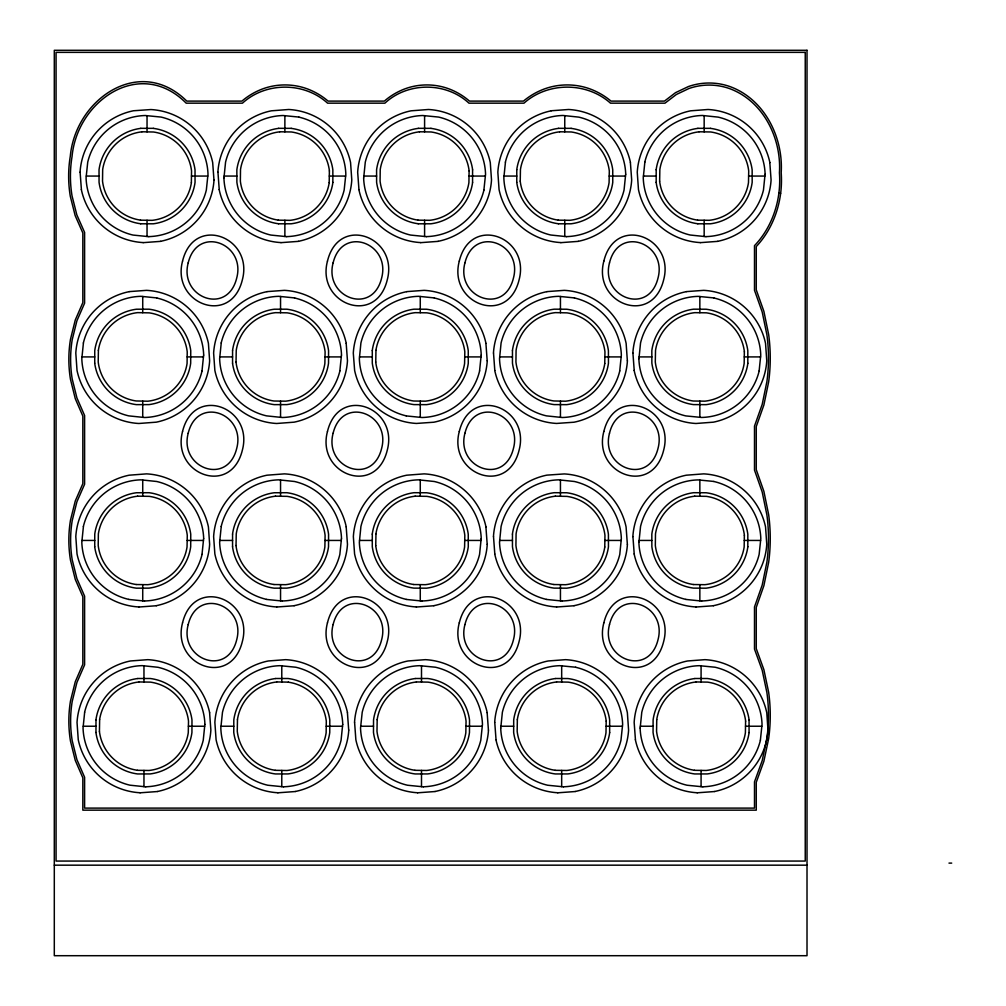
<?xml version="1.0" encoding="UTF-8"?>
<svg xmlns="http://www.w3.org/2000/svg" width="1006" height="1006" viewBox="0 0 1006 1006"><rect width="100%" height="100%" fill="white"/><g stroke="black" fill="none" stroke-linecap="round" stroke-linejoin="round"><path stroke-width="1.5" d="M94.74 546.686L94.753 534.111A48.263 48.263 0 0 1 136.451 492.751L149.077 492.714A48.263 48.263 0 0 1 190.75 534.199L190.687 546.774A48.263 48.263 0 0 1 148.989 588.133L136.363 588.17A48.263 48.263 0 0 1 94.69 546.686M94.74 363.153L94.753 350.591A48.263 48.263 0 0 1 136.451 309.219L149.077 309.194A48.263 48.263 0 0 1 190.75 350.666L190.687 363.241A48.263 48.263 0 0 1 148.989 404.613L136.363 404.638A48.263 48.263 0 0 1 94.69 363.166M95.972 732.469L95.985 719.906M232.562 363.153L232.575 350.591M232.562 546.686L232.575 534.111M332.848 182.388L332.848 169.825A48.263 48.263 0 0 0 291.224 128.378M372.295 350.591L372.283 363.153A48.263 48.263 0 0 0 413.919 404.601L426.544 404.651A48.263 48.263 0 0 0 468.28 363.254L468.255 350.679A48.263 48.263 0 0 0 426.619 309.232L413.994 309.182A48.263 48.263 0 0 0 372.258 350.578M372.295 534.111L372.283 546.686A48.263 48.263 0 0 0 413.919 588.12L426.544 588.183A48.263 48.263 0 0 0 468.28 546.774L468.255 534.199A48.263 48.263 0 0 0 426.619 492.764L413.994 492.701A48.263 48.263 0 0 0 372.258 534.111M472.569 182.388L472.581 169.825M516.77 182.312L516.782 169.737M609.649 732.557L609.661 719.994A48.263 48.263 0 0 0 568.025 678.547L555.4 678.497M656.176 182.312L656.189 169.737M747.81 546.774L747.823 534.199A48.263 48.263 0 0 0 706.199 492.764L693.574 492.701A48.263 48.263 0 0 0 651.825 534.111L651.863 546.686A48.263 48.263 0 0 0 693.486 588.12L706.111 588.183A48.263 48.263 0 0 0 747.86 546.774M747.81 363.241L747.823 350.679A48.263 48.263 0 0 0 706.199 309.232L693.574 309.182A48.263 48.263 0 0 0 651.825 350.578L651.863 363.153A48.263 48.263 0 0 0 693.486 404.601L706.111 404.651A48.263 48.263 0 0 0 747.86 363.254M749.055 732.557L749.055 719.994M99.443 731.324L99.632 719.68M191.366 182.614L191.555 170.982A44.679 44.679 0 0 0 153.616 132.012L141.921 131.773M236.033 362.009L236.234 350.365A44.704 44.704 0 0 1 275.443 312.665L287.125 312.828A44.679 44.679 0 0 1 325.101 351.823L324.875 363.468A44.704 44.704 0 0 1 285.654 401.168L273.972 401.017A44.679 44.679 0 0 1 235.995 362.009M236.033 545.529L236.234 533.897A44.704 44.704 0 0 1 275.443 496.197M237.466 719.68L237.265 731.324A44.679 44.679 0 0 0 275.204 770.282M329.188 182.614L329.39 170.982M375.754 362.009L375.955 350.365M375.754 545.529L375.955 533.897M377.187 719.68L376.986 731.324A44.679 44.679 0 0 0 414.925 770.282M469.11 170.982L468.909 182.614A44.704 44.704 0 0 1 429.7 220.314L418.006 220.163M520.24 181.155L520.442 169.524A44.704 44.704 0 0 1 559.65 131.824M517.348 719.68L517.159 731.324A44.679 44.679 0 0 0 555.098 770.282M604.757 363.468L604.958 351.823A44.679 44.679 0 0 0 567.019 312.866L555.325 312.627A44.704 44.704 0 0 0 516.078 350.365L515.927 362.009A44.679 44.679 0 0 0 553.866 400.966L565.548 401.205A44.704 44.704 0 0 0 604.795 363.468M604.757 546.987L604.958 535.355A44.679 44.679 0 0 0 567.019 496.386L555.325 496.159M606.19 721.139L605.989 732.783A44.704 44.704 0 0 1 566.78 770.483L555.086 770.319M659.647 181.155L659.848 169.524A44.704 44.704 0 0 1 699.057 131.824M656.755 719.68L656.566 731.324A44.679 44.679 0 0 0 694.505 770.282M744.352 351.823L744.163 363.468A44.704 44.704 0 0 1 704.955 401.168L693.26 401.017A44.679 44.679 0 0 1 655.296 362.009L655.522 350.365A44.704 44.704 0 0 1 694.731 312.665L706.426 312.828A44.679 44.679 0 0 1 744.402 351.823M744.352 535.355L744.163 546.987A44.704 44.704 0 0 1 704.955 584.687L693.26 584.536M745.597 721.139L745.396 732.783A44.704 44.704 0 0 1 706.187 770.483L694.492 770.319M83.423 342.958L81.813 358.702A60.7 60.7 0 0 0 128.705 415.868L144.524 417.515A60.863 60.863 0 0 0 202.068 370.887M83.423 526.49L81.813 542.234A60.7 60.7 0 0 0 128.705 599.387M84.655 712.273L83.045 728.017A60.7 60.7 0 0 0 129.937 785.183L145.757 786.83M202.017 370.874L203.627 355.131M223.961 177.861L225.57 162.104A60.863 60.863 0 0 1 283.076 115.514L298.895 117.073M221.245 342.958L219.635 358.702A60.7 60.7 0 0 0 266.54 415.868L282.346 417.515A60.863 60.863 0 0 0 339.902 370.887M202.017 554.394L203.627 538.65M221.245 526.49L219.635 542.234A60.7 60.7 0 0 0 266.54 599.387M204.859 724.446L203.25 740.19A60.863 60.863 0 0 1 145.757 786.78M339.852 370.874L341.462 355.131M363.682 177.861L365.291 162.104A60.863 60.863 0 0 1 422.797 115.514L438.616 117.073A60.7 60.7 0 0 1 485.558 174.277L483.899 190.021M341.462 538.65L339.852 554.394A60.863 60.863 0 0 1 282.346 600.984M342.694 724.446L341.084 740.19A60.863 60.863 0 0 1 283.579 786.78M479.573 370.874L481.182 355.131M505.452 162.104L503.843 177.861A60.7 60.7 0 0 0 550.747 235.014L566.554 236.661M481.182 538.65L479.573 554.394A60.863 60.863 0 0 1 422.067 600.984M500.762 728.017L502.371 712.273A60.863 60.863 0 0 1 559.877 665.683L575.696 667.23M625.669 174.277L624.06 190.021A60.863 60.863 0 0 1 566.554 236.611M619.734 370.874L621.343 355.131A60.7 60.7 0 0 0 574.451 297.965M644.859 162.104L643.249 177.861A60.7 60.7 0 0 0 690.154 235.014L705.961 236.661M638.936 358.702L640.545 342.958A60.863 60.863 0 0 1 698.051 296.368L713.87 297.914M638.936 542.234L640.545 526.49A60.863 60.863 0 0 1 698.051 479.9L713.87 481.446M640.168 728.017L641.778 712.273A60.863 60.863 0 0 1 699.283 665.683L715.103 667.23A60.7 60.7 0 0 1 762.045 724.446L760.373 740.19M765.076 174.277L763.466 190.021A60.863 60.863 0 0 1 705.961 236.611M759.14 370.874L760.75 355.131A60.7 60.7 0 0 0 713.858 297.965M551.175 110.761L568.629 109.491A66.924 66.924 0 0 1 630.46 162.544M143.166 242.647L160.62 241.365M281.001 242.647L298.455 241.365M420.722 242.647L438.176 241.365M560.883 242.647L578.337 241.365M700.289 242.647L717.743 241.365M129.145 291.614L146.587 290.344A66.924 66.924 0 0 1 208.418 343.398L209.638 360.764A66.798 66.798 0 0 1 156.295 422.168L138.853 423.488A66.924 66.924 0 0 1 77.022 370.434L75.802 353.068A66.798 66.798 0 0 1 129.145 291.665M266.967 291.614L284.421 290.344A66.924 66.924 0 0 1 346.253 343.398M406.688 291.614L424.142 290.344A66.924 66.924 0 0 1 485.973 343.398M546.862 291.614L564.303 290.344A66.924 66.924 0 0 1 626.134 343.398L627.354 360.764M686.268 291.614L703.71 290.344A66.924 66.924 0 0 1 765.541 343.398L766.761 360.764A66.798 66.798 0 0 1 713.417 422.168L695.976 423.488A66.924 66.924 0 0 1 634.145 370.434M138.853 607.02L156.307 605.75M276.675 607.02L294.129 605.75M416.396 607.02L433.85 605.75M556.57 607.02L574.024 605.75M695.976 607.02L713.43 605.75M140.086 792.803L157.54 791.533M277.908 792.803L295.362 791.533M417.641 792.803L435.082 791.533M557.802 792.803L575.256 791.533M697.208 792.803L714.662 791.533M86.315 176.063L99.066 176.063M191.467 176.063L207.764 176.063M224.137 176.063L236.888 176.063M329.302 176.063L345.599 176.063M363.87 176.063L376.609 176.063M469.022 176.063L485.32 176.063M504.031 176.063L516.782 176.063M609.183 176.063L625.481 176.063M643.438 176.063L656.189 176.063M748.59 176.063L764.887 176.063M81.989 356.916L94.74 356.916M187.154 356.916L203.451 356.916M219.824 356.916L232.575 356.916M324.976 356.916L341.273 356.916M359.544 356.916L372.295 356.916M464.697 356.916L480.994 356.916M499.705 356.916L512.456 356.916M604.87 356.916L621.167 356.916M639.112 356.916L651.863 356.916M744.277 356.916L760.574 356.916M81.989 540.436L94.74 540.436M187.154 540.436L203.451 540.436M219.824 540.436L232.575 540.436M324.976 540.436L341.273 540.436M359.544 540.436L372.295 540.436M464.697 540.436L480.994 540.436M499.705 540.436L512.456 540.436M604.87 540.436L621.167 540.436M639.112 540.436L651.863 540.436M744.277 540.436L760.574 540.436M83.221 726.231L95.972 726.231M188.386 726.231L204.683 726.231M221.056 726.231L233.807 726.231M326.208 726.231L342.518 726.231M360.777 726.231L373.528 726.231M465.941 726.231L482.239 726.231M500.95 726.231L513.701 726.231M606.102 726.231L622.4 726.231M640.344 726.231L653.095 726.231M745.509 726.231L761.806 726.231M948.985 863.11L951.701 863.11M54.299 865.173L807.013 865.173M558.481 128.328L571.119 128.34M697.887 128.328L710.525 128.34M278.599 128.328L291.224 128.34M418.32 128.328L430.958 128.34M140.765 128.328L153.402 128.34M697.799 223.797L710.437 223.797A48.263 48.263 0 0 0 752.174 182.4L752.148 169.825A48.263 48.263 0 0 0 710.513 128.378M418.232 223.797L430.87 223.797A48.263 48.263 0 0 0 472.606 182.4M558.405 223.797L571.031 223.797A48.263 48.263 0 0 0 612.767 182.4L612.742 169.825A48.263 48.263 0 0 0 571.119 128.378M140.677 223.797L153.314 223.797A48.263 48.263 0 0 0 195.051 182.4L195.026 169.825A48.263 48.263 0 0 0 153.39 128.378M278.511 223.797L291.149 223.797A48.263 48.263 0 0 0 332.885 182.4M694.806 678.497L707.432 678.509A48.263 48.263 0 0 1 749.105 719.982M275.506 678.497L288.144 678.509A48.263 48.263 0 0 1 329.805 719.982L329.754 732.557A48.263 48.263 0 0 1 288.056 773.928L275.43 773.954A48.263 48.263 0 0 1 233.757 732.481L233.807 719.906A48.263 48.263 0 0 1 275.518 678.534M415.226 678.497L427.864 678.509A48.263 48.263 0 0 1 469.525 719.982L469.475 732.557A48.263 48.263 0 0 1 427.776 773.928L415.151 773.954A48.263 48.263 0 0 1 373.478 732.481L373.54 719.906A48.263 48.263 0 0 1 415.239 678.534M137.684 678.497L150.309 678.509A48.263 48.263 0 0 1 191.983 719.982L191.932 732.557A48.263 48.263 0 0 1 150.221 773.928L137.596 773.954A48.263 48.263 0 0 1 95.935 732.481M699.044 131.773L710.752 131.975A44.679 44.679 0 0 1 748.716 170.97L748.489 182.614A44.704 44.704 0 0 1 709.268 220.314L697.586 220.163M559.65 131.773L571.345 131.975A44.679 44.679 0 0 1 609.309 170.97L609.083 182.614A44.704 44.704 0 0 1 569.874 220.314L558.179 220.163M419.477 131.773L431.172 131.975A44.679 44.679 0 0 1 469.148 170.97M279.756 131.773L291.451 131.975A44.679 44.679 0 0 1 329.427 170.97M278.285 220.163L289.98 220.352A44.704 44.704 0 0 0 329.226 182.614M140.463 220.163L152.157 220.352A44.704 44.704 0 0 0 191.404 182.614M694.731 496.159L706.426 496.348A44.679 44.679 0 0 1 744.402 535.355M415.164 496.159L426.858 496.348A44.679 44.679 0 0 1 464.822 535.355L464.596 546.987A44.704 44.704 0 0 1 425.387 584.687L413.692 584.536M275.43 496.159L287.125 496.348A44.679 44.679 0 0 1 325.101 535.355L324.875 546.987A44.704 44.704 0 0 1 285.654 584.687L273.972 584.536M137.608 496.159L149.303 496.348A44.679 44.679 0 0 1 187.279 535.355L187.041 546.987A44.704 44.704 0 0 1 147.832 584.687L136.137 584.536M553.853 584.536L565.548 584.725A44.704 44.704 0 0 0 604.795 547M695.963 681.942L707.658 682.131A44.679 44.679 0 0 1 745.635 721.139M556.557 681.942L568.252 682.131A44.679 44.679 0 0 1 606.228 721.139M416.396 681.942L428.091 682.131A44.679 44.679 0 0 1 466.055 721.139L465.828 732.783A44.704 44.704 0 0 1 426.619 770.483L414.925 770.319M276.675 681.942L288.37 682.131M138.841 681.942L150.535 682.131A44.679 44.679 0 0 1 188.512 721.139L188.273 732.783A44.704 44.704 0 0 1 149.064 770.483L137.369 770.319M275.204 770.319L286.899 770.521A44.704 44.704 0 0 0 326.145 732.783L326.296 721.139A44.679 44.679 0 0 0 288.357 682.181M426.393 236.661L410.561 235.064A60.7 60.7 0 0 1 363.631 177.861M286.672 236.661L270.84 235.064A60.7 60.7 0 0 1 223.91 177.861M148.838 236.661L133.018 235.064A60.7 60.7 0 0 1 86.076 177.861L87.736 162.104A60.863 60.863 0 0 1 145.241 115.514L161.073 117.073A60.7 60.7 0 0 1 208.003 174.277L206.343 190.021A60.863 60.863 0 0 1 148.838 236.611M574.464 297.914L558.644 296.317A60.863 60.863 0 0 0 501.089 342.945L499.529 358.702A60.7 60.7 0 0 0 546.421 415.868L562.241 417.515A60.863 60.863 0 0 0 619.784 370.887M434.303 297.914L418.471 296.317A60.863 60.863 0 0 0 360.915 342.945L359.356 358.702A60.7 60.7 0 0 0 406.261 415.868M294.582 297.914L278.75 296.317A60.863 60.863 0 0 0 221.194 342.945M156.747 297.914L140.915 296.317A60.863 60.863 0 0 0 83.372 342.945M406.248 415.918L422.067 417.515A60.863 60.863 0 0 0 479.623 370.887M685.815 599.438L701.647 601.047M546.409 599.438L562.241 601.047M406.248 599.438L422.067 601.047M266.527 599.438L282.346 601.047M128.693 599.438L144.524 601.047M702.88 786.83L687.048 785.233A60.7 60.7 0 0 1 640.118 728.017M563.473 786.83L547.641 785.233A60.7 60.7 0 0 1 500.711 728.017M423.3 786.83L407.48 785.233A60.7 60.7 0 0 1 360.538 728.017L362.21 712.273A60.863 60.863 0 0 1 419.703 665.683L435.535 667.23A60.7 60.7 0 0 1 482.465 724.446L480.805 740.19A60.863 60.863 0 0 1 423.3 786.78M283.579 786.83L267.759 785.233A60.7 60.7 0 0 1 220.817 728.017L222.477 712.273A60.863 60.863 0 0 1 279.982 665.683L295.814 667.23A60.7 60.7 0 0 1 342.744 724.446M769.804 162.557L771.086 179.911A66.798 66.798 0 0 1 717.731 241.314M630.397 162.557L631.68 179.911A66.798 66.798 0 0 1 578.324 241.314M632.925 353.068L634.208 370.422M632.925 536.588L634.208 553.954M627.354 544.296L626.084 526.93A66.924 66.924 0 0 0 564.303 473.927L546.862 475.134A66.798 66.798 0 0 0 493.456 536.588M635.44 739.737L634.157 722.383A66.798 66.798 0 0 1 687.513 660.98L704.955 659.659A66.924 66.924 0 0 1 766.773 712.713L767.993 730.079A66.798 66.798 0 0 1 714.65 791.483M493.518 353.068L494.801 370.422M485.911 343.411L487.193 360.764M493.518 536.588L494.801 553.954M485.911 526.93L487.193 544.296M494.751 722.383L496.033 739.737M487.143 712.713L488.426 730.079M358.953 189.581L357.671 172.215A66.798 66.798 0 0 1 411.026 110.823L428.468 109.491A66.924 66.924 0 0 1 490.287 162.544L491.506 179.911A66.798 66.798 0 0 1 438.163 241.314M346.19 343.411L347.472 360.764A66.798 66.798 0 0 1 294.117 422.168L276.675 423.488A66.924 66.924 0 0 1 214.856 370.434L213.624 353.068A66.798 66.798 0 0 1 266.98 291.665M346.19 526.93L347.472 544.296A66.798 66.798 0 0 1 294.117 605.687M354.59 722.383L355.86 739.737A66.924 66.924 0 0 0 417.641 792.753M347.422 712.713L348.705 730.079M217.95 172.215L219.233 189.581M213.964 179.911L212.681 162.557A66.924 66.924 0 0 0 150.913 109.553L133.458 110.761A66.798 66.798 0 0 0 80.065 172.215M209.6 712.713L210.87 730.079A66.798 66.798 0 0 1 157.527 791.483M80.115 172.215L81.398 189.581M704.162 115.652L704.162 131.861M704.162 220.264L704.162 236.485M701.081 665.809L701.081 682.03M701.081 770.433L701.081 786.642M699.849 296.493L699.849 312.715M699.849 401.117L699.849 417.339M699.849 480.025L699.849 496.235M699.849 584.649L699.849 600.859M564.756 115.652L564.756 131.861M564.756 220.264L564.756 236.485M561.675 665.809L561.675 682.03M561.675 770.433L561.675 786.642M560.443 296.493L560.443 312.715M560.443 401.117L560.443 417.339M560.443 480.025L560.443 496.235M560.443 584.649L560.443 600.859M424.595 115.652L424.595 131.861M424.595 220.264L424.595 236.485M421.501 665.809L421.501 682.03M421.501 770.433L421.501 786.642M420.269 296.493L420.269 312.715M420.269 401.117L420.269 417.339M420.269 480.025L420.269 496.235M420.269 584.649L420.269 600.859M284.874 115.652L284.874 131.861M284.874 220.264L284.874 236.485M281.781 665.809L281.781 682.03M281.781 770.433L281.781 786.642M280.548 296.493L280.548 312.715M280.548 401.117L280.548 417.339M280.548 480.025L280.548 496.235M280.548 584.649L280.548 600.859M147.039 115.652L147.039 131.861M147.039 220.264L147.039 236.485M143.959 665.809L143.959 682.03M143.959 770.433L143.959 786.642M142.726 296.493L142.726 312.715M142.726 401.117L142.726 417.339M142.726 480.025L142.726 496.235M142.726 584.649L142.726 600.859M377.149 719.68A44.704 44.704 0 0 1 416.396 681.98M354.527 722.371A66.798 66.798 0 0 1 407.933 660.98L425.375 659.659A66.924 66.924 0 0 1 487.206 712.713M488.488 730.079A66.798 66.798 0 0 1 435.07 791.483M609.686 732.569A48.263 48.263 0 0 1 567.937 773.928L555.312 773.954A48.263 48.263 0 0 1 513.651 732.481L513.701 719.906A48.263 48.263 0 0 1 555.4 678.534M575.684 667.28A60.7 60.7 0 0 1 622.639 724.446L620.979 740.19A60.863 60.863 0 0 1 563.473 786.78M517.31 719.68A44.704 44.704 0 0 1 556.557 681.98M557.802 792.753A66.924 66.924 0 0 1 495.971 739.75M494.688 722.371A66.798 66.798 0 0 1 548.107 660.98L565.548 659.659A66.924 66.924 0 0 1 627.367 712.713L628.587 730.079A66.798 66.798 0 0 1 575.243 791.483M749.093 732.569A48.263 48.263 0 0 1 707.344 773.928L694.718 773.954A48.263 48.263 0 0 1 653.057 732.481L653.108 719.906A48.263 48.263 0 0 1 694.806 678.534M760.423 740.202A60.863 60.863 0 0 1 702.88 786.78M656.717 719.68A44.704 44.704 0 0 1 695.963 681.98M697.208 792.753A66.924 66.924 0 0 1 635.377 739.75M204.922 724.446A60.7 60.7 0 0 0 157.967 667.28L142.16 665.632A60.863 60.863 0 0 0 84.605 712.261M99.594 719.68A44.704 44.704 0 0 1 138.841 681.98M95.935 719.894A48.263 48.263 0 0 1 137.684 678.534M137.382 770.282A44.679 44.679 0 0 1 99.405 731.324M140.086 792.753A66.924 66.924 0 0 1 78.254 739.75L77.034 722.383A66.798 66.798 0 0 1 130.39 660.98L147.819 659.659A66.924 66.924 0 0 1 209.65 712.713M237.429 719.68A44.704 44.704 0 0 1 276.675 681.98M277.92 792.753A66.924 66.924 0 0 1 216.089 739.75L214.869 722.383A66.798 66.798 0 0 1 268.212 660.98L285.654 659.659A66.924 66.924 0 0 1 347.485 712.713M348.768 730.079A66.798 66.798 0 0 1 295.349 791.483M481.233 538.65A60.7 60.7 0 0 0 434.29 481.497L418.471 479.837A60.863 60.863 0 0 0 360.915 526.478L359.356 542.234A60.7 60.7 0 0 0 406.261 599.387M375.917 533.884A44.704 44.704 0 0 1 415.164 496.197M413.692 584.499A44.679 44.679 0 0 1 375.716 545.529M416.409 606.958A66.924 66.924 0 0 1 354.577 553.966L353.358 536.588A66.798 66.798 0 0 1 406.701 475.197L424.142 473.864A66.924 66.924 0 0 1 485.973 526.918M487.256 544.296A66.798 66.798 0 0 1 433.838 605.687M713.858 481.497A60.7 60.7 0 0 1 760.813 538.65L759.14 554.394A60.863 60.863 0 0 1 701.635 600.984M694.731 496.197A44.704 44.704 0 0 0 655.484 533.884L655.334 545.529A44.679 44.679 0 0 0 693.272 584.499M695.976 606.958A66.924 66.924 0 0 1 634.145 553.966M632.862 536.588A66.798 66.798 0 0 1 686.268 475.197L703.71 473.864A66.924 66.924 0 0 1 765.541 526.918L766.761 544.296A66.798 66.798 0 0 1 713.417 605.687M685.828 599.387A60.7 60.7 0 0 1 638.873 542.234M562.241 600.984A60.863 60.863 0 0 0 619.784 554.407L621.343 538.65A60.7 60.7 0 0 0 574.451 481.497L558.644 479.837A60.863 60.863 0 0 0 501.089 526.478L499.529 542.234A60.7 60.7 0 0 0 546.421 599.387M555.325 496.197A44.704 44.704 0 0 0 516.078 533.884L515.927 545.529A44.679 44.679 0 0 0 553.866 584.499M556.57 606.958A66.924 66.924 0 0 1 494.738 553.966M627.417 544.296A66.798 66.798 0 0 1 574.011 605.687M203.69 538.65A60.7 60.7 0 0 0 156.735 481.497L140.915 479.837A60.863 60.863 0 0 0 83.372 526.478M202.068 554.407A60.863 60.863 0 0 1 144.512 600.984M137.608 496.197A44.704 44.704 0 0 0 98.362 533.884L98.211 545.529A44.679 44.679 0 0 0 136.15 584.499M138.853 606.958A66.924 66.924 0 0 1 77.022 553.966L75.802 536.588A66.798 66.798 0 0 1 129.145 475.197L146.587 473.864A66.924 66.924 0 0 1 208.418 526.918L209.638 544.296A66.798 66.798 0 0 1 156.295 605.687M341.512 538.65A60.7 60.7 0 0 0 294.569 481.497L278.75 479.837A60.863 60.863 0 0 0 221.194 526.478M232.537 534.111A48.263 48.263 0 0 1 274.286 492.751L286.911 492.714A48.263 48.263 0 0 1 328.572 534.199L328.522 546.774A48.263 48.263 0 0 1 286.823 588.133L274.185 588.17A48.263 48.263 0 0 1 232.524 546.686M273.972 584.499A44.679 44.679 0 0 1 235.995 545.529M276.688 606.958A66.924 66.924 0 0 1 214.856 553.966L213.624 536.588A66.798 66.798 0 0 1 266.98 475.197L284.421 473.864A66.924 66.924 0 0 1 346.253 526.918M294.569 297.965A60.7 60.7 0 0 1 341.512 355.131M232.537 350.578A48.263 48.263 0 0 1 274.286 309.219L286.911 309.194A48.263 48.263 0 0 1 328.572 350.666L328.522 363.241A48.263 48.263 0 0 1 286.823 404.613L274.185 404.638A48.263 48.263 0 0 1 232.524 363.166M759.19 370.887A60.863 60.863 0 0 1 701.635 417.465L685.815 415.918A60.7 60.7 0 0 1 638.873 358.702M632.862 353.056A66.798 66.798 0 0 1 686.268 291.665M156.735 297.965A60.7 60.7 0 0 1 203.69 355.131M494.738 370.434A66.924 66.924 0 0 0 556.57 423.438L574.024 422.218A66.798 66.798 0 0 0 627.417 360.777M493.456 353.056A66.798 66.798 0 0 1 546.874 291.665M434.29 297.965A60.7 60.7 0 0 1 481.233 355.131M375.917 350.365A44.704 44.704 0 0 1 415.164 312.665L426.858 312.828A44.679 44.679 0 0 1 464.822 351.823L464.596 363.468A44.704 44.704 0 0 1 425.387 401.168L413.692 401.017A44.679 44.679 0 0 1 375.716 362.009M406.701 291.665A66.798 66.798 0 0 0 353.295 353.056L354.628 370.422A66.924 66.924 0 0 0 416.409 423.438L433.85 422.218A66.798 66.798 0 0 0 487.256 360.777M765.126 174.277A60.7 60.7 0 0 0 718.183 117.124L702.364 115.464A60.863 60.863 0 0 0 644.808 162.092M656.151 169.737A48.263 48.263 0 0 1 697.9 128.366M697.812 223.747A48.263 48.263 0 0 1 656.138 182.312M697.586 220.125A44.679 44.679 0 0 1 659.609 181.155M700.302 242.584A66.924 66.924 0 0 1 638.47 189.593L637.251 172.215A66.798 66.798 0 0 1 690.594 110.823L708.035 109.491A66.924 66.924 0 0 1 769.867 162.544M625.719 174.277A60.7 60.7 0 0 0 578.777 117.124L562.958 115.464A60.863 60.863 0 0 0 505.402 162.092M516.744 169.737A48.263 48.263 0 0 1 558.493 128.366M558.405 223.747A48.263 48.263 0 0 1 516.732 182.312M558.179 220.125A44.679 44.679 0 0 1 520.203 181.155M560.895 242.584A66.924 66.924 0 0 1 499.064 189.593L497.844 172.215A66.798 66.798 0 0 1 551.187 110.823M430.945 128.378A48.263 48.263 0 0 1 472.619 169.813M483.949 190.033A60.863 60.863 0 0 1 426.393 236.611M419.477 131.824A44.704 44.704 0 0 0 380.23 169.511L380.079 181.155A44.679 44.679 0 0 0 418.018 220.125M418.32 128.366A48.263 48.263 0 0 0 376.584 169.737L376.609 182.312A48.263 48.263 0 0 0 418.245 223.747M420.722 242.584A66.924 66.924 0 0 1 358.89 189.593M298.883 117.124A60.7 60.7 0 0 1 345.838 174.277L344.165 190.021A60.863 60.863 0 0 1 286.672 236.611M279.756 131.824A44.704 44.704 0 0 0 240.509 169.511L240.359 181.155A44.679 44.679 0 0 0 278.297 220.125M278.599 128.366A48.263 48.263 0 0 0 236.85 169.737L236.888 182.312A48.263 48.263 0 0 0 278.511 223.747M281.001 242.584A66.924 66.924 0 0 1 219.17 189.593M217.887 172.215A66.798 66.798 0 0 1 271.306 110.823L288.747 109.491A66.924 66.924 0 0 1 350.566 162.544L351.786 179.911A66.798 66.798 0 0 1 298.442 241.314M141.934 131.824A44.704 44.704 0 0 0 102.675 169.511L102.524 181.155A44.679 44.679 0 0 0 140.463 220.125M140.777 128.366A48.263 48.263 0 0 0 99.028 169.737L99.053 182.312A48.263 48.263 0 0 0 140.689 223.747M143.179 242.584A66.924 66.924 0 0 1 81.348 189.593M214.014 179.923A66.798 66.798 0 0 1 160.608 241.314M512.469 534.111L512.456 546.686A48.263 48.263 0 0 0 554.08 588.12L566.718 588.183A48.263 48.263 0 0 0 608.454 546.774L608.416 534.199A48.263 48.263 0 0 0 566.793 492.764L554.168 492.701A48.263 48.263 0 0 0 512.419 534.111M512.469 350.591L512.456 363.153A48.263 48.263 0 0 0 554.08 404.601L566.718 404.651A48.263 48.263 0 0 0 608.454 363.254L608.416 350.679A48.263 48.263 0 0 0 566.793 309.232L554.168 309.182A48.263 48.263 0 0 0 512.419 350.578M98.399 350.365L98.211 362.009A44.679 44.679 0 0 0 136.15 400.966L147.832 401.205A44.704 44.704 0 0 0 187.078 363.468L187.229 351.823A44.679 44.679 0 0 0 149.29 312.866L137.608 312.627A44.704 44.704 0 0 0 98.362 350.365M182.551 261.107C171.183 303.724 230.927 326.787 242.371 279.756C253.738 237.139 193.995 214.077 182.551 261.107M188.197 262.868C178.98 297.436 227.444 316.148 236.724 277.996C245.954 243.427 197.49 224.715 188.197 262.868M182.551 431.473C171.183 474.078 230.927 497.14 242.371 450.11C253.738 407.505 193.995 384.443 182.551 431.473M188.197 433.234C178.98 467.803 227.444 486.514 236.724 448.349C245.954 413.78 197.49 395.081 188.197 433.234M182.551 622.815C171.183 665.419 230.927 688.494 242.371 641.451C253.738 598.847 193.995 575.784 182.551 622.815M188.197 624.575C178.98 659.144 227.444 677.855 236.724 639.69C245.954 605.134 197.49 586.423 188.197 624.575M327.466 261.107C316.098 303.724 375.842 326.787 387.285 279.756C398.653 237.139 338.921 214.077 327.466 261.107M333.112 262.868C323.894 297.436 372.358 316.148 381.639 277.996C390.869 243.427 342.405 224.715 333.112 262.868M327.466 431.473C316.098 474.078 375.842 497.14 387.285 450.11C398.653 407.505 338.921 384.443 327.466 431.473M333.112 433.234C323.894 467.803 372.358 486.514 381.639 448.349C390.869 413.78 342.405 395.081 333.112 433.234M327.466 622.815C316.098 665.419 375.842 688.494 387.285 641.451C398.653 598.847 338.921 575.784 327.466 622.815M333.112 624.575C323.894 659.144 372.358 677.855 381.639 639.69C390.869 605.134 342.405 586.423 333.112 624.575M459.289 261.107C447.921 303.724 507.665 326.787 519.109 279.756C530.476 237.139 470.733 214.077 459.289 261.107M464.935 262.868C455.718 297.436 504.182 316.148 513.462 277.996C522.692 243.427 474.216 224.715 464.935 262.868M459.289 431.473C447.921 474.078 507.665 497.14 519.109 450.11C530.476 407.505 470.733 384.443 459.289 431.473M464.935 433.234C455.718 467.803 504.182 486.514 513.462 448.349C522.692 413.78 474.216 395.081 464.935 433.234M459.289 622.815C447.921 665.419 507.665 688.494 519.109 641.451C530.476 598.847 470.733 575.784 459.289 622.815M464.935 624.575C455.718 659.144 504.182 677.855 513.462 639.69C522.692 605.134 474.216 586.423 464.935 624.575M603.851 261.107C592.484 303.724 652.228 326.787 663.671 279.756C675.039 237.139 615.295 214.077 603.851 261.107M609.498 262.868C600.28 297.436 648.744 316.148 658.025 277.996C667.255 243.427 618.778 224.715 609.498 262.868M603.851 431.473C592.484 474.078 652.228 497.14 663.671 450.11C675.039 407.505 615.295 384.443 603.851 431.473M609.498 433.234C600.28 467.803 648.744 486.514 658.025 448.349C667.255 413.78 618.778 395.081 609.498 433.234M603.851 622.815C592.484 665.419 652.228 688.494 663.671 641.451C675.039 598.847 615.295 575.784 603.851 622.815M609.498 624.575C600.28 659.144 648.744 677.855 658.025 639.69C667.255 605.134 618.778 586.423 609.498 624.575M778.895 193.077C776.38 212.53 768.144 231.418 754.5 245.653L754.5 290.294L762.196 311.986L766.899 334.797A174 174 0 0 1 766.899 381.576L762.196 404.399L754.5 426.091L754.5 470.116L762.196 491.984L766.899 514.971A176.503 176.503 0 0 1 766.899 562.077L762.196 585.077L754.5 606.932L754.5 649.109L762.196 670.26L766.899 692.568A166.581 166.581 0 0 1 766.886 738.366L762.196 760.674L754.5 781.825L754.5 808.107L84.605 808.107L84.605 777.236L76.921 759.643L72.206 740.705A122.003 122.003 0 0 1 72.206 701.421L76.921 682.47L84.605 664.878L84.605 596.156L76.921 578.639L72.206 559.764A121.122 121.122 0 0 1 72.206 520.63L76.921 501.755L84.605 484.238L84.605 415.516L76.921 397.923L72.206 378.985A121.952 121.952 0 0 1 72.206 339.714L76.921 320.763L84.605 303.183L84.605 232.399L76.821 214.844L72.042 195.893A120.519 120.519 0 0 1 72.042 156.571C77.185 100.525 140.312 56.977 186.185 103.165L242.459 103.165C265.798 81.813 304.227 81.813 327.566 103.165L384.896 103.165C407.832 81.813 446.01 81.813 468.947 103.165L523.975 103.165C547.855 81.8 586.611 81.8 610.491 103.165L664.991 103.165L676.359 94.489L688.947 88.515A61.089 61.089 0 0 1 729.224 88.478C763.101 100.701 781.662 138.149 779.424 172.818A101.719 101.719 0 0 1 778.895 193.077M780.643 193.378C778.103 212.983 769.917 232.084 756.26 246.52L756.26 289.841L763.881 311.344L768.647 334.482A176.39 176.39 0 0 1 768.647 381.903L763.881 405.028L756.26 426.531L756.26 469.664L763.881 491.356L768.647 514.644A178.892 178.892 0 0 1 768.647 562.404L763.881 585.706L756.26 607.385L756.26 648.656L763.868 669.619L768.647 692.241A168.97 168.97 0 0 1 768.647 738.693L763.868 761.316L756.26 782.278L756.26 810.157L82.832 810.157L82.832 777.789L75.274 760.398L70.47 741.082A124.392 124.392 0 0 1 70.47 701.031L75.274 681.716L82.832 664.337L82.832 596.709L75.274 579.406L70.47 560.153A123.512 123.512 0 0 1 70.47 520.24L75.274 500.988L82.832 483.685L82.832 416.056L75.274 398.678L70.47 379.363A124.342 124.342 0 0 1 70.47 339.324L75.274 320.009L82.832 302.63L82.832 232.952L75.173 215.611L70.294 196.283A122.908 122.908 0 0 1 70.294 156.181C75.551 99.166 139.746 54.487 186.776 101.103L241.93 101.103A69.024 69.024 0 0 1 262.063 89.119C276.725 83.536 293.299 83.536 307.962 89.119A69.024 69.024 0 0 1 328.094 101.103L384.355 101.103A67.628 67.628 0 0 1 404.211 89.119C418.71 83.536 435.133 83.536 449.619 89.119A67.628 67.628 0 0 1 469.475 101.103L523.447 101.103A70.898 70.898 0 0 1 543.957 89.106C558.846 83.536 575.621 83.536 590.509 89.106A70.898 70.898 0 0 1 611.019 101.103L664.463 101.103L675.529 92.653L688.444 86.541A62.623 62.623 0 0 1 729.74 86.491C764.384 98.99 783.435 137.269 781.197 172.743A103.731 103.731 0 0 1 780.643 193.378M807.013 50.3L54.299 50.3L54.299 955.7L807.013 955.7L807.013 50.3M805.24 52.362L56.072 52.362L56.072 861.061L805.24 861.061L805.24 52.362"/></g></svg>
